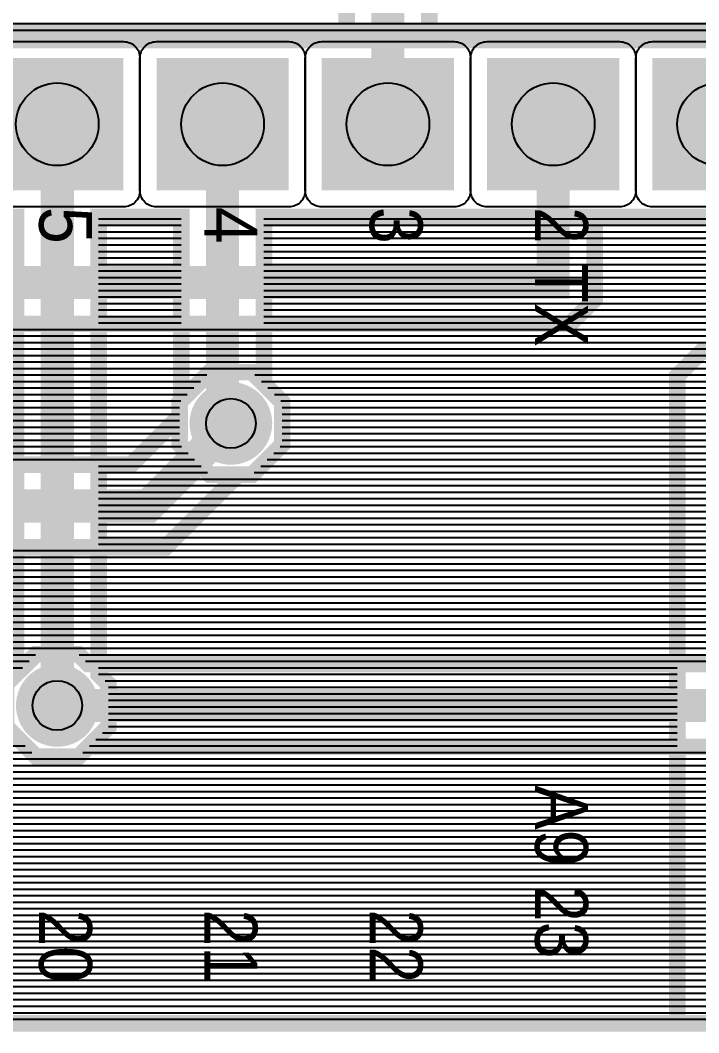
# Model space of a CAD drawing. Header units: inches. Extents: x -1.68 to 1.68, y -1.15 to 1.15.
# Drawn here: x 0.84 to 1.25, y -0.351 to 0.261 of the extents above; entities that cross this region are included whole.
import ezdxf

# ---------------------------------------------------------------- set-up
doc = ezdxf.new("R2010")
doc.units = ezdxf.units.IN
doc.layers.get('0').update_dxf_attribs({"linetype": 'CONTINUOUS'})

# ---------------------------------------------------------------- blocks, each defined once
blk = doc.blocks.new('EPAD')
at = {"const_width": 0.5}
blk.add_lwpolyline([(-0.25, 0, 1), (0.25, 0, 1)], format="xyb", close=True, dxfattribs=at)
blk = doc.blocks.new('RPAD')
blk.add_trace([(-0.5, -0.5), (-0.5, 0.5), (0.5, -0.5), (0.5, 0.5)])

msp = doc.modelspace()

# ---------------------------------------------------------------- linework, layer by layer
for points, const_width in [([(0.1175, -0.147145), (0.2875, -0.317145), (0.2875, -0.345516), (1.2375, -0.345516), (1.237501, 0.046162), (1.252145, 0.060807), (1.549784, 0.060807), (1.549784, 0.676162), (1.2826, 0.676162), (1.2766, 0.670162), (1.250919, 0.670162), (1.23276, 0.688321), (1.23276, 0.714002), (1.250919, 0.732161), (1.2766, 0.732161), (1.2826, 0.726161)], 0.01), ([(0.5875, 0.273485), (0.5875, 0.254484), (1.0375, 0.254484), (1.0375, 0.605217)], 0.01), ([(1.18502, 0.594862), (1.0625, 0.594862), (1.0625, 0.198484)], 0.02), ([(1.0875, 0.569863), (1.0875, 0.254484), (1.5185, 0.254484), (1.5185, 0.142485), (0.9875, 0.142485), (0.9875, 0.041341), (0.9985, 0.030341), (0.9985, 0.004659), (0.980341, -0.0135), (0.954659, -0.0135), (0.9365, 0.004659), (0.9365, 0.030341), (0.9375, 0.031341), (0.9375, 0.142485), (0.8875, 0.142485), (0.8875, -0.134329), (0.8935, -0.140329), (0.8935, -0.16601), (0.875341, -0.184169), (0.849659, -0.184169), (0.8315, -0.16601)], 0.01), ([(-0.334665, 0.54998), (-0.267613, 0.545538), (-0.251988, 0.433445), (-0.181122, 0.323012), (0.139599, 0.102736), (1.1625, 0.102736), (1.1625, 0.198484)], 0.02), ([(0.7875, 0.313444), (0.7875, 0.254484), (1.5185, 0.254484), (1.5185, 0.142485), (1.1875, 0.142485), (1.1875, 0.092381), (1.172855, 0.077737), (0.131842, 0.077737)], 0.01), ([(0.1125, -0.451516), (1.5125, -0.451516), (1.5125, 0.248484), (0.1125, 0.248484), (0.1125, -0.451516)], 0.008), ([(0.1125, -0.451516), (1.5125, -0.451516), (1.5125, 0.248484), (0.1125, 0.248484), (0.1125, -0.451516)], 0.008), ([(0.1125, -0.451516), (1.5125, -0.451516), (1.5125, 0.248484), (0.1125, 0.248484), (0.1125, -0.451516)], 0.008), ([(0.8625, 0.198484), (0.8625, -0.153169)], 0.02), ([(0.9675, 0.0175), (0.9625, 0.0225), (0.9625, 0.198484)], 0.02), ([(0.8315, -0.140329), (0.8375, -0.134329), (0.8375, 0.142485), (0.3875, 0.142485)], 0.01), ([(-0.177185, 0.118484), (-0.177185, 0.051854), (-0.177185, -0.0325), (0.9175, -0.0325), (0.9675, 0.0175)], 0.02), ([(-0.152185, -0.0075), (0.907145, -0.0075), (0.9365, 0.021855), (0.9365, 0.030341), (0.954659, 0.0485), (0.980341, 0.0485), (0.9985, 0.030341), (0.9985, 0.004659), (0.980341, -0.0135), (0.971855, -0.0135), (0.927855, -0.0575), (0.38634, -0.0575), (0.3985, -0.069659), (0.3985, -0.095341), (0.380341, -0.1135), (0.354659, -0.1135), (0.348659, -0.1075), (-0.363659, -0.1075)], 0.01), ([(1.436492, -0.140329), (1.436492, -0.16601), (1.418333, -0.184169), (1.392652, -0.184169), (1.386652, -0.178169), (0.881341, -0.178169), (0.875341, -0.184169), (0.849659, -0.184169), (0.8315, -0.16601), (0.8315, -0.140329), (0.849659, -0.12217), (0.875341, -0.12217), (0.881341, -0.12817), (1.386652, -0.12817), (1.392652, -0.12217), (1.418333, -0.12217), (1.436492, -0.140329)], 0.01), ([(0.8625, -0.153169), (1.405492, -0.153169)], 0.02), ([(0.5875, -0.345516), (1.5185, -0.345516), (1.5185, -0.457515)], 0.01)]:
    msp.add_lwpolyline(points, dxfattribs=dict(const_width=const_width))
for points in [[(0.5875, 0.25939), (1.0375, 0.25939)], [(0.7875, 0.25939), (1.542501, 0.25939)], [(1.0875, 0.25939), (1.549784, 0.25939)], [(0.5875, 0.255453), (1.0375, 0.255453)], [(0.7875, 0.255453), (1.542501, 0.255453)], [(1.0875, 0.255453), (1.549784, 0.255453)], [(0.8225, 0.248484), (0.9025, 0.248484), (0.903539, 0.248434), (0.904544, 0.248285), (0.905511, 0.248043), (0.906435, 0.247713), (0.907312, 0.247298), (0.908136, 0.246803), (0.908904, 0.246234), (0.909609, 0.245594), (0.91025, 0.244887), (0.910819, 0.24412), (0.911313, 0.243296), (0.911728, 0.24242), (0.912059, 0.241496), (0.912301, 0.240529), (0.91245, 0.239524), (0.9125, 0.238484), (0.9125, 0.158484), (0.91245, 0.157445), (0.912301, 0.15644), (0.912059, 0.155473), (0.911728, 0.154549), (0.911313, 0.153672), (0.910819, 0.152848), (0.91025, 0.152081), (0.909609, 0.151375), (0.908904, 0.150735), (0.908136, 0.150165), (0.907312, 0.14967), (0.906435, 0.149256), (0.905511, 0.148925), (0.904544, 0.148683), (0.903539, 0.148535), (0.9025, 0.148484), (0.9025, 0.148484), (0.8225, 0.148484)], [(1.3025, 0.148484), (1.2225, 0.148484), (1.221461, 0.148535), (1.220456, 0.148683), (1.219489, 0.148925), (1.218565, 0.149256), (1.217688, 0.14967), (1.216864, 0.150165), (1.216096, 0.150735), (1.215391, 0.151375), (1.21475, 0.152081), (1.214181, 0.152848), (1.213687, 0.153672), (1.213272, 0.154549), (1.212941, 0.155473), (1.212699, 0.15644), (1.21255, 0.157445), (1.2125, 0.158484), (1.2125, 0.238484), (1.21255, 0.239524), (1.212699, 0.240529), (1.212941, 0.241496), (1.213272, 0.24242), (1.213687, 0.243296), (1.214181, 0.24412), (1.21475, 0.244887), (1.215391, 0.245594), (1.216096, 0.246234), (1.216864, 0.246803), (1.217688, 0.247298), (1.218565, 0.247713), (1.219489, 0.248043), (1.220456, 0.248285), (1.221461, 0.248434), (1.2225, 0.248484), (1.3025, 0.248484)], [(0.8875, 0.14128), (0.9375, 0.14128)], [(0.9875, 0.14128), (1.549784, 0.14128)], [(1.1875, 0.14128), (1.542501, 0.14128)], [(0.8875, 0.137343), (0.9375, 0.137343)], [(0.9875, 0.137343), (1.549784, 0.137343)], [(1.1875, 0.137343), (1.542501, 0.137343)], [(0.8875, 0.133406), (0.9375, 0.133406)], [(0.8875, 0.129469), (0.9375, 0.129469)], [(0.9875, 0.133406), (1.549784, 0.133406)], [(0.9875, 0.129469), (1.549784, 0.129469)], [(1.1875, 0.133406), (1.542501, 0.133406)], [(1.1875, 0.129469), (1.542501, 0.129469)], [(0.8875, 0.125531), (0.9375, 0.125531)], [(0.9875, 0.125531), (1.549784, 0.125531)], [(1.1875, 0.125531), (1.542501, 0.125531)], [(0.8875, 0.121594), (0.9375, 0.121594)], [(0.8875, 0.117657), (0.9375, 0.117657)], [(0.9875, 0.121594), (1.549784, 0.121594)], [(0.9875, 0.117657), (1.549784, 0.117657)], [(1.1875, 0.121594), (1.542501, 0.121594)], [(1.1875, 0.117657), (1.542501, 0.117657)], [(0.8875, 0.11372), (0.9375, 0.11372)], [(0.9875, 0.11372), (1.549784, 0.11372)], [(1.1875, 0.11372), (1.542501, 0.11372)], [(0.8875, 0.109783), (0.9375, 0.109783)], [(0.8875, 0.105846), (0.9375, 0.105846)], [(0.9875, 0.109783), (1.549784, 0.109783)], [(0.9875, 0.105846), (1.549784, 0.105846)], [(1.1875, 0.109783), (1.542501, 0.109783)], [(1.1875, 0.105846), (1.542501, 0.105846)], [(0.8875, 0.101909), (0.9375, 0.101909)], [(0.9875, 0.101909), (1.549784, 0.101909)], [(1.1875, 0.101909), (1.542501, 0.101909)], [(0.8875, 0.097972), (0.9375, 0.097972)], [(0.8875, 0.094035), (0.9375, 0.094035)], [(0.9875, 0.097972), (1.549784, 0.097972)], [(0.9875, 0.094035), (1.549784, 0.094035)], [(1.1875, 0.097972), (1.542501, 0.097972)], [(1.1875, 0.094035), (1.542501, 0.094035)], [(0.8875, 0.090098), (0.9375, 0.090098)], [(0.8875, 0.086161), (0.9375, 0.086161)], [(0.9875, 0.090098), (1.549784, 0.090098)], [(0.9875, 0.086161), (1.549784, 0.086161)], [(1.18128, 0.086161), (1.542501, 0.086161)], [(1.185217, 0.090098), (1.542501, 0.090098)], [(0.8875, 0.082224), (0.9375, 0.082224)], [(0.9875, 0.082224), (1.549784, 0.082224)], [(1.177343, 0.082224), (1.542501, 0.082224)], [(-0.069526, 0.07435), (1.542501, 0.07435)], [(0.8875, 0.078287), (0.9375, 0.078287)], [(0.8875, 0.07435), (0.9375, 0.07435)], [(0.9875, 0.078287), (1.549784, 0.078287)], [(0.9875, 0.07435), (1.549784, 0.07435)], [(1.173406, 0.078287), (1.542501, 0.078287)], [(-0.067445, 0.070413), (1.542501, 0.070413)], [(0.8875, 0.070413), (0.9375, 0.070413)], [(0.9875, 0.070413), (1.549784, 0.070413)], [(-0.067445, 0.066476), (1.542501, 0.066476)], [(-0.067445, 0.062539), (1.542501, 0.062539)], [(0.8875, 0.066476), (0.9375, 0.066476)], [(0.8875, 0.062539), (0.9375, 0.062539)], [(0.9875, 0.066476), (1.549784, 0.066476)], [(0.9875, 0.062539), (1.549784, 0.062539)], [(-0.067445, 0.058602), (1.542501, 0.058602)], [(0.8875, 0.058602), (0.9375, 0.058602)], [(0.9875, 0.058602), (1.249941, 0.058602)], [(-0.067445, 0.054665), (1.542501, 0.054665)], [(-0.067445, 0.050728), (1.542501, 0.050728)], [(0.8875, 0.054665), (0.9375, 0.054665)], [(0.8875, 0.050728), (0.9375, 0.050728)], [(0.9875, 0.054665), (1.246004, 0.054665)], [(0.9875, 0.050728), (1.242067, 0.050728)], [(-0.067445, 0.046791), (0.952951, 0.046791)], [(0.8875, 0.046791), (0.9375, 0.046791)], [(0.982049, 0.046791), (1.542501, 0.046791)], [(0.9875, 0.046791), (1.23813, 0.046791)], [(-0.075117, 0.038917), (0.945077, 0.038917)], [(-0.07118, 0.042854), (0.949014, 0.042854)], [(0.8875, 0.042854), (0.9375, 0.042854)], [(0.8875, 0.038917), (0.9375, 0.038917)], [(0.985986, 0.042854), (1.542501, 0.042854)], [(0.9875, 0.042854), (1.2375, 0.042854)], [(0.989923, 0.038917), (1.2375, 0.038917)], [(0.989923, 0.038917), (1.542501, 0.038917)], [(-0.082991, 0.031043), (0.937203, 0.031043)], [(-0.079054, 0.03498), (0.94114, 0.03498)], [(0.8875, 0.03498), (0.9375, 0.03498)], [(0.8875, 0.031043), (0.937203, 0.031043)], [(0.99386, 0.03498), (1.2375, 0.03498)], [(0.99386, 0.03498), (1.542501, 0.03498)], [(0.997797, 0.031043), (1.2375, 0.031043)], [(0.997797, 0.031043), (1.542501, 0.031043)], [(-0.152185, 0.027106), (0.9365, 0.027106)], [(0.8875, 0.027106), (0.9365, 0.027106)], [(0.9985, 0.027106), (1.2375, 0.027106)], [(0.9985, 0.027106), (1.542501, 0.027106)], [(-0.152185, 0.023169), (0.9365, 0.023169)], [(-0.152185, 0.019232), (0.933878, 0.019232)], [(0.8875, 0.023169), (0.9365, 0.023169)], [(0.8875, 0.019232), (0.9365, 0.019232)], [(0.9985, 0.023169), (1.2375, 0.023169)], [(0.9985, 0.023169), (1.542501, 0.023169)], [(0.9985, 0.019232), (1.2375, 0.019232)], [(0.9985, 0.019232), (1.542501, 0.019232)], [(-0.152185, 0.015295), (0.929941, 0.015295)], [(0.8875, 0.015295), (0.9365, 0.015295)], [(0.9985, 0.015295), (1.2375, 0.015295)], [(0.9985, 0.015295), (1.542501, 0.015295)], [(-0.152185, 0.011358), (0.926004, 0.011358)], [(-0.152185, 0.007421), (0.922067, 0.007421)], [(0.8875, 0.011358), (0.9365, 0.011358)], [(0.8875, 0.007421), (0.9365, 0.007421)], [(0.9985, 0.011358), (1.2375, 0.011358)], [(0.9985, 0.011358), (1.542501, 0.011358)], [(0.9985, 0.007421), (1.2375, 0.007421)], [(0.9985, 0.007421), (1.542501, 0.007421)], [(-0.152185, 0.003484), (0.91813, 0.003484)], [(0.8875, 0.003484), (0.937676, 0.003484)], [(0.997324, 0.003484), (1.2375, 0.003484)], [(0.997324, 0.003484), (1.542501, 0.003484)], [(-0.152185, -0.000453), (0.914193, -0.000453)], [(-0.152185, -0.00439), (0.910256, -0.00439)], [(0.8875, -0.000453), (0.941613, -0.000453)], [(0.8875, -0.00439), (0.94555, -0.00439)], [(0.98945, -0.00439), (1.2375, -0.00439)], [(0.98945, -0.00439), (1.542501, -0.00439)], [(0.993387, -0.000453), (1.2375, -0.000453)], [(0.993387, -0.000453), (1.542501, -0.000453)], [(0.8875, -0.008327), (0.949487, -0.008327)], [(0.985513, -0.008327), (1.2375, -0.008327)], [(0.985513, -0.008327), (1.542501, -0.008327)], [(0.8875, -0.012264), (0.953424, -0.012264)], [(0.8875, -0.016201), (1.2375, -0.016201)], [(0.969154, -0.016201), (1.542501, -0.016201)], [(0.981576, -0.012264), (1.2375, -0.012264)], [(0.981576, -0.012264), (1.542501, -0.012264)], [(0.8875, -0.020138), (1.2375, -0.020138)], [(0.8875, -0.024075), (1.2375, -0.024075)], [(0.96128, -0.024075), (1.542501, -0.024075)], [(0.965217, -0.020138), (1.542501, -0.020138)], [(0.8875, -0.028012), (1.2375, -0.028012)], [(0.957343, -0.028012), (1.542501, -0.028012)], [(0.8875, -0.031949), (1.2375, -0.031949)], [(0.8875, -0.035886), (1.2375, -0.035886)], [(0.949468, -0.035886), (1.542501, -0.035886)], [(0.953405, -0.031949), (1.542501, -0.031949)], [(0.8875, -0.039823), (1.2375, -0.039823)], [(0.945531, -0.039823), (1.542501, -0.039823)], [(0.8875, -0.04376), (1.2375, -0.04376)], [(0.8875, -0.047697), (1.2375, -0.047697)], [(0.937657, -0.047697), (1.542501, -0.047697)], [(0.941594, -0.04376), (1.542501, -0.04376)], [(0.8875, -0.051634), (1.2375, -0.051634)], [(0.93372, -0.051634), (1.542501, -0.051634)], [(0.388348, -0.059508), (1.542501, -0.059508)], [(0.8875, -0.055571), (1.2375, -0.055571)], [(0.8875, -0.059508), (1.2375, -0.059508)], [(0.929783, -0.055571), (1.542501, -0.055571)], [(0.392285, -0.063445), (1.542501, -0.063445)], [(0.396222, -0.067382), (1.542501, -0.067382)], [(0.8875, -0.063445), (1.2375, -0.063445)], [(0.8875, -0.067382), (1.2375, -0.067382)], [(0.3985, -0.071319), (1.542501, -0.071319)], [(0.8875, -0.071319), (1.2375, -0.071319)], [(0.3985, -0.075256), (1.542501, -0.075256)], [(0.3985, -0.079193), (1.542501, -0.079193)], [(0.8875, -0.075256), (1.2375, -0.075256)], [(0.8875, -0.079193), (1.2375, -0.079193)], [(0.3985, -0.08313), (1.542501, -0.08313)], [(0.8875, -0.08313), (1.2375, -0.08313)], [(0.3985, -0.087067), (1.542501, -0.087067)], [(0.3985, -0.091004), (1.542501, -0.091004)], [(0.8875, -0.087067), (1.2375, -0.087067)], [(0.8875, -0.091004), (1.2375, -0.091004)], [(0.3985, -0.094941), (1.542501, -0.094941)], [(0.8875, -0.094941), (1.2375, -0.094941)], [(0.391025, -0.102815), (1.542501, -0.102815)], [(0.394962, -0.098878), (1.542501, -0.098878)], [(0.8875, -0.098878), (1.2375, -0.098878)], [(0.8875, -0.102815), (1.2375, -0.102815)], [(0.387088, -0.106752), (1.542501, -0.106752)], [(0.8875, -0.106752), (1.2375, -0.106752)], [(-1.304075, -0.114626), (1.542501, -0.114626)], [(0.383151, -0.110689), (1.542501, -0.110689)], [(0.8875, -0.110689), (1.2375, -0.110689)], [(0.8875, -0.114626), (1.2375, -0.114626)], [(0.275671, -0.118563), (1.542501, -0.118563)], [(0.279608, -0.1225), (0.849329, -0.1225)], [(0.875671, -0.1225), (1.392321, -0.1225)], [(0.8875, -0.118563), (1.2375, -0.118563)], [(0.8875, -0.1225), (1.2375, -0.1225)], [(0.283545, -0.126437), (0.845392, -0.126437)], [(0.879608, -0.126437), (1.388384, -0.126437)], [(0.8875, -0.126437), (1.2375, -0.126437)], [(0.287482, -0.130374), (0.841455, -0.130374)], [(0.8875, -0.130374), (1.2375, -0.130374)], [(0.8875, -0.134311), (1.2375, -0.134311)], [(0.891419, -0.138248), (1.2375, -0.138248)], [(0.8935, -0.142185), (1.2375, -0.142185)], [(0.8935, -0.146122), (1.2375, -0.146122)], [(0.8935, -0.150059), (1.2375, -0.150059)], [(0.8935, -0.153996), (1.2375, -0.153996)], [(0.8935, -0.157933), (1.2375, -0.157933)], [(0.8935, -0.16187), (1.2375, -0.16187)], [(0.889765, -0.169744), (1.2375, -0.169744)], [(0.8935, -0.165807), (1.2375, -0.165807)], [(0.277954, -0.177618), (0.843109, -0.177618)], [(0.575059, -0.177618), (0.843109, -0.177618)], [(0.881891, -0.177618), (1.2375, -0.177618)], [(0.885828, -0.173681), (1.2375, -0.173681)], [(0.151909, -0.181555), (0.847046, -0.181555)], [(0.578996, -0.181555), (0.847046, -0.181555)], [(0.877954, -0.181555), (1.2375, -0.181555)], [(0.877954, -0.181555), (1.390038, -0.181555)], [(0.155846, -0.185492), (1.2375, -0.185492)], [(0.159783, -0.189429), (1.2375, -0.189429)], [(0.582933, -0.185492), (1.542501, -0.185492)], [(0.58687, -0.189429), (1.542501, -0.189429)], [(0.16372, -0.193366), (1.2375, -0.193366)], [(0.587499, -0.193366), (1.542501, -0.193366)], [(0.167657, -0.197303), (1.2375, -0.197303)], [(0.171594, -0.20124), (1.2375, -0.20124)], [(0.587499, -0.197303), (1.542501, -0.197303)], [(0.587499, -0.20124), (1.542501, -0.20124)], [(0.175531, -0.205177), (1.2375, -0.205177)], [(0.587499, -0.205177), (1.542501, -0.205177)], [(0.179468, -0.209114), (1.2375, -0.209114)], [(0.183406, -0.213051), (1.2375, -0.213051)], [(0.587499, -0.209114), (1.542501, -0.209114)], [(0.587499, -0.213051), (1.542501, -0.213051)], [(0.187343, -0.216988), (1.2375, -0.216988)], [(0.587499, -0.216988), (1.542501, -0.216988)], [(0.19128, -0.220925), (1.2375, -0.220925)], [(0.195217, -0.224862), (1.2375, -0.224862)], [(0.587499, -0.220925), (1.542501, -0.220925)], [(0.587499, -0.224862), (1.542501, -0.224862)], [(0.199154, -0.228799), (1.2375, -0.228799)], [(0.203091, -0.232736), (1.2375, -0.232736)], [(0.587499, -0.228799), (1.542501, -0.228799)], [(0.587499, -0.232736), (1.542501, -0.232736)], [(0.207028, -0.236673), (1.2375, -0.236673)], [(0.587499, -0.236673), (1.542501, -0.236673)], [(0.210965, -0.24061), (1.2375, -0.24061)], [(0.214902, -0.244547), (1.2375, -0.244547)], [(0.587499, -0.24061), (1.542501, -0.24061)], [(0.587499, -0.244547), (1.542501, -0.244547)], [(0.218839, -0.248484), (1.2375, -0.248484)], [(0.587499, -0.248484), (1.542501, -0.248484)], [(0.222776, -0.252421), (1.2375, -0.252421)], [(0.226713, -0.256358), (1.2375, -0.256358)], [(0.587499, -0.252421), (1.542501, -0.252421)], [(0.587499, -0.256358), (1.542501, -0.256358)], [(0.23065, -0.260295), (1.2375, -0.260295)], [(0.587499, -0.260295), (1.542501, -0.260295)], [(0.234587, -0.264232), (1.2375, -0.264232)], [(0.238524, -0.268169), (1.2375, -0.268169)], [(0.587499, -0.264232), (1.542501, -0.264232)], [(0.587499, -0.268169), (1.542501, -0.268169)], [(0.242461, -0.272106), (1.2375, -0.272106)], [(0.587499, -0.272106), (1.542501, -0.272106)], [(0.246398, -0.276043), (1.2375, -0.276043)], [(0.250335, -0.27998), (1.2375, -0.27998)], [(0.587499, -0.276043), (1.542501, -0.276043)], [(0.587499, -0.27998), (1.542501, -0.27998)], [(0.254272, -0.283917), (1.2375, -0.283917)], [(0.258209, -0.287854), (1.2375, -0.287854)], [(0.587499, -0.283917), (1.542501, -0.283917)], [(0.587499, -0.287854), (1.542501, -0.287854)], [(0.262146, -0.291791), (1.2375, -0.291791)], [(0.587499, -0.291791), (1.542501, -0.291791)], [(0.266083, -0.295728), (1.2375, -0.295728)], [(0.27002, -0.299665), (1.2375, -0.299665)], [(0.587499, -0.295728), (1.542501, -0.295728)], [(0.587499, -0.299665), (1.542501, -0.299665)], [(0.273957, -0.303602), (1.2375, -0.303602)], [(0.587499, -0.303602), (1.542501, -0.303602)], [(0.277894, -0.307539), (1.2375, -0.307539)], [(0.281831, -0.311476), (1.2375, -0.311476)], [(0.587499, -0.307539), (1.542501, -0.307539)], [(0.587499, -0.311476), (1.542501, -0.311476)], [(0.285768, -0.315413), (1.2375, -0.315413)], [(0.587499, -0.315413), (1.542501, -0.315413)], [(0.2875, -0.31935), (1.2375, -0.31935)], [(0.2875, -0.323287), (1.2375, -0.323287)], [(0.587499, -0.31935), (1.542501, -0.31935)], [(0.587499, -0.323287), (1.542501, -0.323287)], [(0.2875, -0.327224), (1.2375, -0.327224)], [(0.587499, -0.327224), (1.542501, -0.327224)], [(0.2875, -0.331161), (1.2375, -0.331161)], [(0.2875, -0.335098), (1.2375, -0.335098)], [(0.587499, -0.331161), (1.542501, -0.331161)], [(0.587499, -0.335098), (1.542501, -0.335098)], [(0.2875, -0.339035), (1.2375, -0.339035)], [(0.2875, -0.342972), (1.2375, -0.342972)], [(0.587499, -0.339035), (1.542501, -0.339035)], [(0.587499, -0.342972), (1.542501, -0.342972)]]:
    msp.add_lwpolyline(points)
for points in [[(1.0025, 0.148484), (0.9225, 0.148484), (0.921461, 0.148535), (0.920456, 0.148683), (0.919489, 0.148925), (0.918565, 0.149256), (0.917688, 0.14967), (0.916864, 0.150165), (0.916096, 0.150735), (0.915391, 0.151375), (0.91475, 0.152081), (0.914181, 0.152848), (0.913687, 0.153672), (0.913272, 0.154549), (0.912941, 0.155473), (0.912699, 0.15644), (0.91255, 0.157445), (0.9125, 0.158484), (0.9125, 0.238484), (0.91255, 0.239524), (0.912699, 0.240529), (0.912941, 0.241496), (0.913272, 0.24242), (0.913687, 0.243296), (0.914181, 0.24412), (0.91475, 0.244887), (0.915391, 0.245594), (0.916096, 0.246234), (0.916864, 0.246803), (0.917688, 0.247298), (0.918565, 0.247713), (0.919489, 0.248043), (0.920456, 0.248285), (0.921461, 0.248434), (0.9225, 0.248484), (1.0025, 0.248484), (1.003539, 0.248434), (1.004544, 0.248285), (1.005511, 0.248043), (1.006435, 0.247713), (1.007312, 0.247298), (1.008136, 0.246803), (1.008904, 0.246234), (1.009609, 0.245594), (1.01025, 0.244887), (1.010819, 0.24412), (1.011313, 0.243296), (1.011728, 0.24242), (1.012059, 0.241496), (1.012301, 0.240529), (1.01245, 0.239524), (1.0125, 0.238484), (1.0125, 0.158484), (1.01245, 0.157445), (1.012301, 0.15644), (1.012059, 0.155473), (1.011728, 0.154549), (1.011313, 0.153672), (1.010819, 0.152848), (1.01025, 0.152081), (1.009609, 0.151375), (1.008904, 0.150735), (1.008136, 0.150165), (1.007312, 0.14967), (1.006435, 0.149256), (1.005511, 0.148925), (1.004544, 0.148683), (1.003539, 0.148535), (1.0025, 0.148484)], [(1.1025, 0.148484), (1.0225, 0.148484), (1.021461, 0.148535), (1.020455, 0.148683), (1.019489, 0.148925), (1.018565, 0.149256), (1.017688, 0.14967), (1.016864, 0.150165), (1.016096, 0.150735), (1.015391, 0.151375), (1.01475, 0.152081), (1.014181, 0.152848), (1.013687, 0.153672), (1.013272, 0.154549), (1.012941, 0.155473), (1.012699, 0.15644), (1.01255, 0.157445), (1.0125, 0.158484), (1.0125, 0.238484), (1.01255, 0.239524), (1.012699, 0.240529), (1.012941, 0.241496), (1.013272, 0.24242), (1.013687, 0.243296), (1.014181, 0.24412), (1.01475, 0.244887), (1.015391, 0.245594), (1.016096, 0.246234), (1.016864, 0.246803), (1.017688, 0.247298), (1.018565, 0.247713), (1.019489, 0.248043), (1.020455, 0.248285), (1.021461, 0.248434), (1.0225, 0.248484), (1.1025, 0.248484), (1.103539, 0.248434), (1.104545, 0.248285), (1.105511, 0.248043), (1.106435, 0.247713), (1.107312, 0.247298), (1.108136, 0.246803), (1.108904, 0.246234), (1.109609, 0.245594), (1.11025, 0.244887), (1.110819, 0.24412), (1.111313, 0.243296), (1.111728, 0.24242), (1.112059, 0.241496), (1.112301, 0.240529), (1.11245, 0.239524), (1.1125, 0.238484), (1.1125, 0.158484), (1.11245, 0.157445), (1.112301, 0.15644), (1.112059, 0.155473), (1.111728, 0.154549), (1.111313, 0.153672), (1.110819, 0.152848), (1.11025, 0.152081), (1.109609, 0.151375), (1.108904, 0.150735), (1.108136, 0.150165), (1.107312, 0.14967), (1.106435, 0.149256), (1.105511, 0.148925), (1.104545, 0.148683), (1.103539, 0.148535), (1.1025, 0.148484)], [(1.2025, 0.148484), (1.1225, 0.148484), (1.121461, 0.148535), (1.120456, 0.148683), (1.119489, 0.148925), (1.118565, 0.149256), (1.117688, 0.14967), (1.116864, 0.150165), (1.116096, 0.150735), (1.115391, 0.151375), (1.11475, 0.152081), (1.114181, 0.152848), (1.113687, 0.153672), (1.113272, 0.154549), (1.112941, 0.155473), (1.112699, 0.15644), (1.11255, 0.157445), (1.1125, 0.158484), (1.1125, 0.238484), (1.11255, 0.239524), (1.112699, 0.240529), (1.112941, 0.241496), (1.113272, 0.24242), (1.113687, 0.243296), (1.114181, 0.24412), (1.11475, 0.244887), (1.115391, 0.245594), (1.116096, 0.246234), (1.116864, 0.246803), (1.117688, 0.247298), (1.118565, 0.247713), (1.119489, 0.248043), (1.120456, 0.248285), (1.121461, 0.248434), (1.1225, 0.248484), (1.2025, 0.248484), (1.203539, 0.248434), (1.204545, 0.248285), (1.205511, 0.248043), (1.206435, 0.247713), (1.207312, 0.247298), (1.208136, 0.246803), (1.208904, 0.246234), (1.209609, 0.245594), (1.21025, 0.244887), (1.210819, 0.24412), (1.211313, 0.243296), (1.211728, 0.24242), (1.212059, 0.241496), (1.212301, 0.240529), (1.21245, 0.239524), (1.2125, 0.238484), (1.2125, 0.158484), (1.21245, 0.157445), (1.212301, 0.15644), (1.212059, 0.155473), (1.211728, 0.154549), (1.211313, 0.153672), (1.210819, 0.152848), (1.21025, 0.152081), (1.209609, 0.151375), (1.208904, 0.150735), (1.208136, 0.150165), (1.207312, 0.14967), (1.206435, 0.149256), (1.205511, 0.148925), (1.204545, 0.148683), (1.203539, 0.148535), (1.2025, 0.148484)]]:
    msp.add_lwpolyline(points, close=True)
for centre, radius in [((0.8625, 0.198484), 0.025), ((0.9625, 0.198484), 0.025), ((1.0625, 0.198484), 0.025), ((1.1625, 0.198484), 0.025), ((1.2625, 0.198484), 0.025), ((0.9675, 0.0175), 0.015), ((0.8625, -0.153169), 0.015)]:
    msp.add_circle(centre, radius)

# ---------------------------------------------------------------- block references
at = {"xscale": 0.08, "yscale": 0.08, "rotation": 180}
for p in [(0.8625, 0.198484), (0.9625, 0.198484), (1.0625, 0.198484), (1.1625, 0.198484), (1.2625, 0.198484)]:
    msp.add_blockref('RPAD', p, dxfattribs=at)
for p, xscale, yscale in [((0.9675, 0.0175), 0.05, 0.05), ((0.9675, 0.0175), 0.03, 0.03), ((0.8625, -0.153169), 0.05, 0.05), ((0.8625, -0.153169), 0.03, 0.03)]:
    msp.add_blockref('EPAD', p, dxfattribs=dict(xscale=xscale, yscale=yscale))

# ---------------------------------------------------------------- texts
at = {"width": 0.9375}
for s, p in [('4', (0.9515, 0.148484)), ('4', (0.9515, 0.148484)), ('4', (0.9515, 0.148484)), ('5', (0.8515, 0.148484)), ('5', (0.8515, 0.148484)), ('5', (0.8515, 0.148484)), ('3', (1.0515, 0.148484)), ('3', (1.0515, 0.148484)), ('3', (1.0515, 0.148484)), ('2 TX', (1.1515, 0.148484)), ('2 TX', (1.1515, 0.148484)), ('2 TX', (1.1515, 0.148484)), ('A9 23', (1.1515, -0.201516)), ('A9 23', (1.1515, -0.201516)), ('A9 23', (1.1515, -0.201516)), ('20', (0.8515, -0.276516)), ('20', (0.8515, -0.276516)), ('20', (0.8515, -0.276516)), ('21', (0.9515, -0.276516)), ('21', (0.9515, -0.276516)), ('21', (0.9515, -0.276516)), ('22', (1.0515, -0.276516)), ('22', (1.0515, -0.276516)), ('22', (1.0515, -0.276516))]:
    msp.add_text(s, height=0.032, rotation=270, dxfattribs=at).set_placement(p)

doc.saveas('drawing.dxf')
